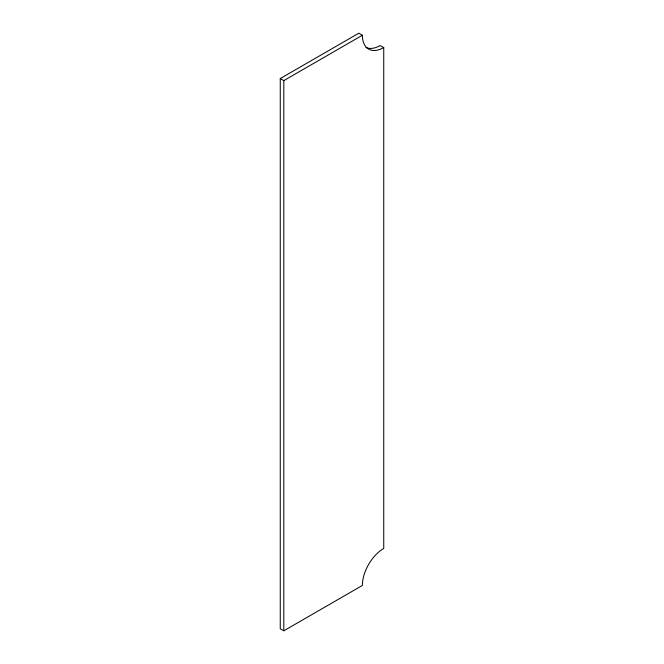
<?xml version="1.0" encoding="UTF-8"?>
<svg xmlns="http://www.w3.org/2000/svg" width="664" height="664" viewBox="0 0 664 664"><rect width="100%" height="100%" fill="white"/><g stroke="black" fill="none" stroke-linecap="round" stroke-linejoin="round"><path stroke-width="1" d="M280.258 78.551L358.817 33.2L362.378 35.258A30.22 17.447 -60 0 0 383.742 47.592L383.742 548.439A30.22 17.447 -60 0 0 362.378 585.449L283.818 630.8L280.258 628.742L280.258 78.551L283.818 80.61L362.378 35.258M383.742 47.592L380.181 45.534A30.22 17.447 -60 0 1 365.93 47.476M283.818 80.61L283.818 630.8"/></g></svg>
